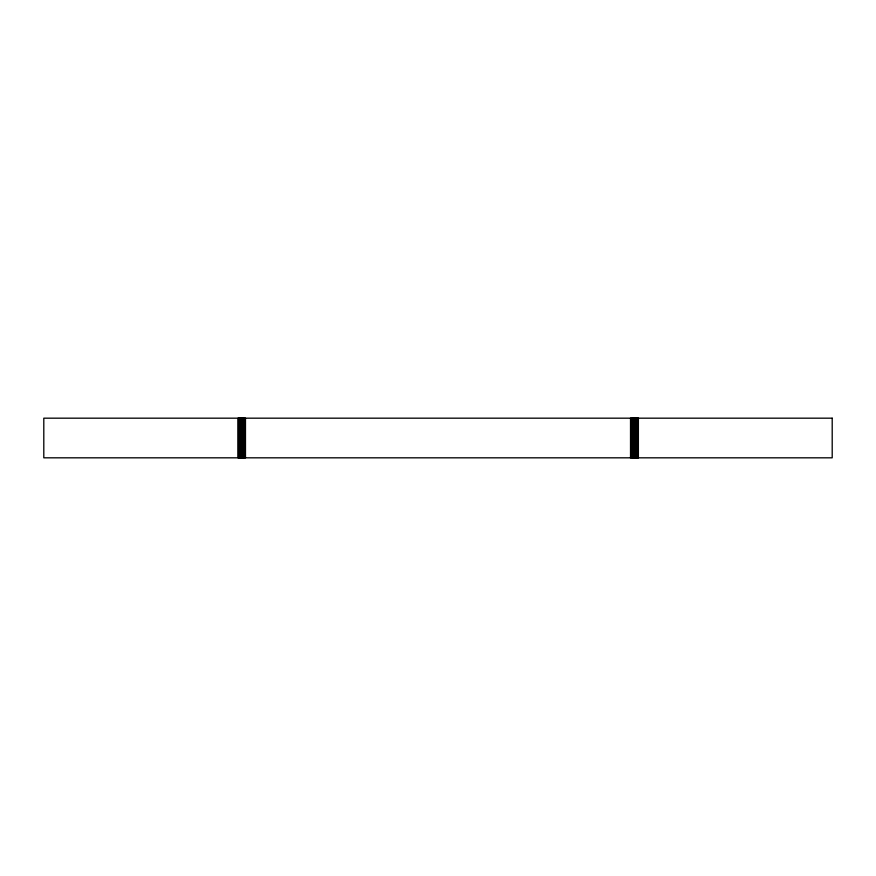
<?xml version="1.0" encoding="UTF-8"?>
<svg xmlns="http://www.w3.org/2000/svg" width="876" height="876" viewBox="0 0 876 876"><rect width="100%" height="100%" fill="white"/><g stroke="black" fill="none" stroke-linecap="round" stroke-linejoin="round"><path stroke-width="1.31" d="M638.385 418.18L638.385 457.82M637.969 418.18L637.969 457.82M637.531 418.18L637.531 457.82M637.06 418.18L637.06 457.82M636.556 418.18L636.556 457.82M636.031 418.18L636.031 457.82M635.472 418.18L635.472 457.82M634.903 418.18L634.903 457.82M634.312 418.18L634.312 457.82M633.709 418.18L633.709 457.82M633.085 418.18L633.085 457.82M632.45 418.18L632.45 457.82M631.815 418.18L631.815 457.82M631.169 418.18L631.169 457.82M630.523 418.18L630.523 457.82M245.477 418.18L245.477 457.82M244.831 418.18L244.831 457.82M244.185 418.18L244.185 457.82M243.55 418.18L243.55 457.82M242.915 418.18L242.915 457.82M242.291 418.18L242.291 457.82M241.688 418.18L241.688 457.82M241.097 418.18L241.097 457.82M240.528 418.18L240.528 457.82M239.969 418.18L239.969 457.82M239.444 418.18L239.444 457.82M238.94 418.18L238.94 457.82M238.469 418.18L238.469 457.82M238.031 418.18L238.031 457.82M832.2 418.18L43.8 418.18L43.8 457.82L832.2 457.82L832.2 418.18"/></g></svg>
